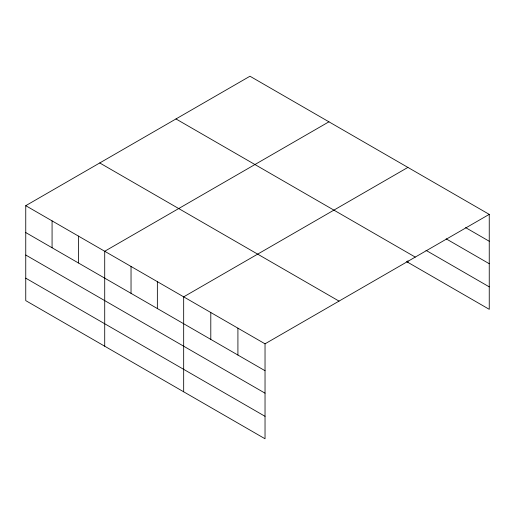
<?xml version="1.0" encoding="UTF-8"?>
<svg xmlns="http://www.w3.org/2000/svg" width="515" height="515" viewBox="0 0 515 515"><rect width="100%" height="100%" fill="white"/><g stroke="black" fill="none" stroke-linecap="round" stroke-linejoin="round"><path stroke-width="0.77" d="M406.509 261.556L489.25 309.322L489.25 214.375L249.968 76.226L25.75 205.678L25.75 300.625L265.032 438.774L265.032 343.827L25.75 205.678M328.93 121.817L104.712 251.269L104.712 346.215M407.893 167.407L183.675 296.852L183.675 391.806M265.032 343.827L489.25 214.375M465.605 227.611L489.25 241.258M446.138 238.831L489.25 263.719M425.976 250.329L489.25 286.861M175.976 118.946L415.257 257.094M99.743 162.959L339.024 301.108M25.75 232.561L265.032 370.71M25.75 255.022L265.032 393.17M25.75 278.164L265.032 416.313M407.893 260.751L407.893 262.354M237.917 328.171L237.917 355.054M210.796 312.508L210.796 339.391M157.358 281.66L157.358 308.543M131.035 266.461L131.035 293.344M78.389 236.07L78.389 262.953M52.073 220.871L52.073 247.754"/></g></svg>
